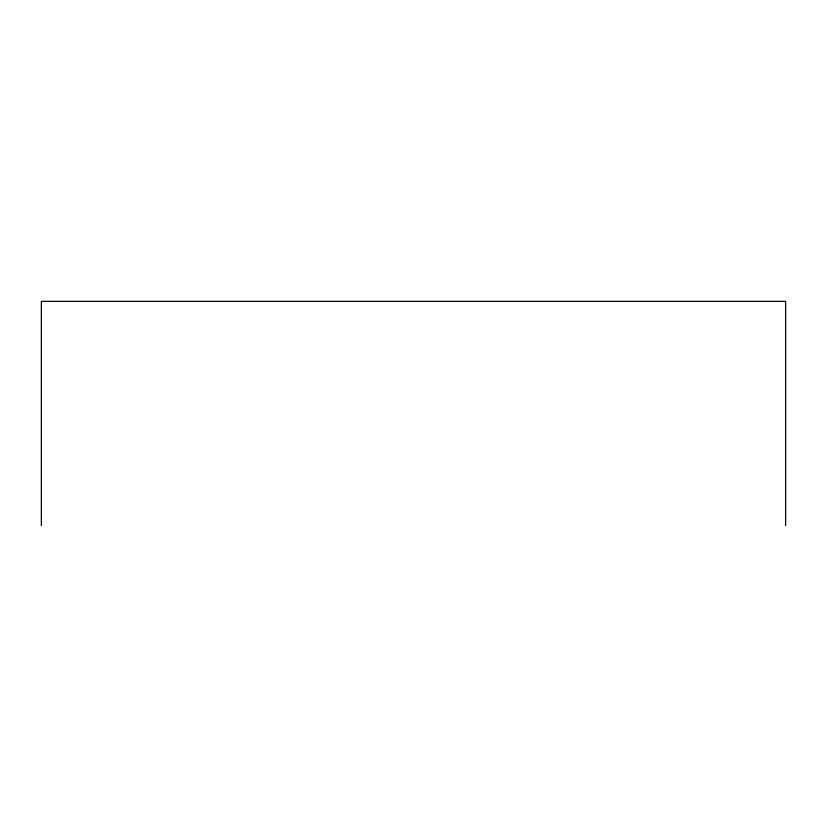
<?xml version="1.0" encoding="UTF-8"?>
<svg xmlns="http://www.w3.org/2000/svg" width="827" height="827" viewBox="0 0 827 827"><rect width="100%" height="100%" fill="white"/><g stroke="black" fill="none" stroke-linecap="round" stroke-linejoin="round"><path stroke-width="1.24" d="M785.65 525.641L785.65 301.359L41.35 301.359L41.35 525.641"/></g></svg>
